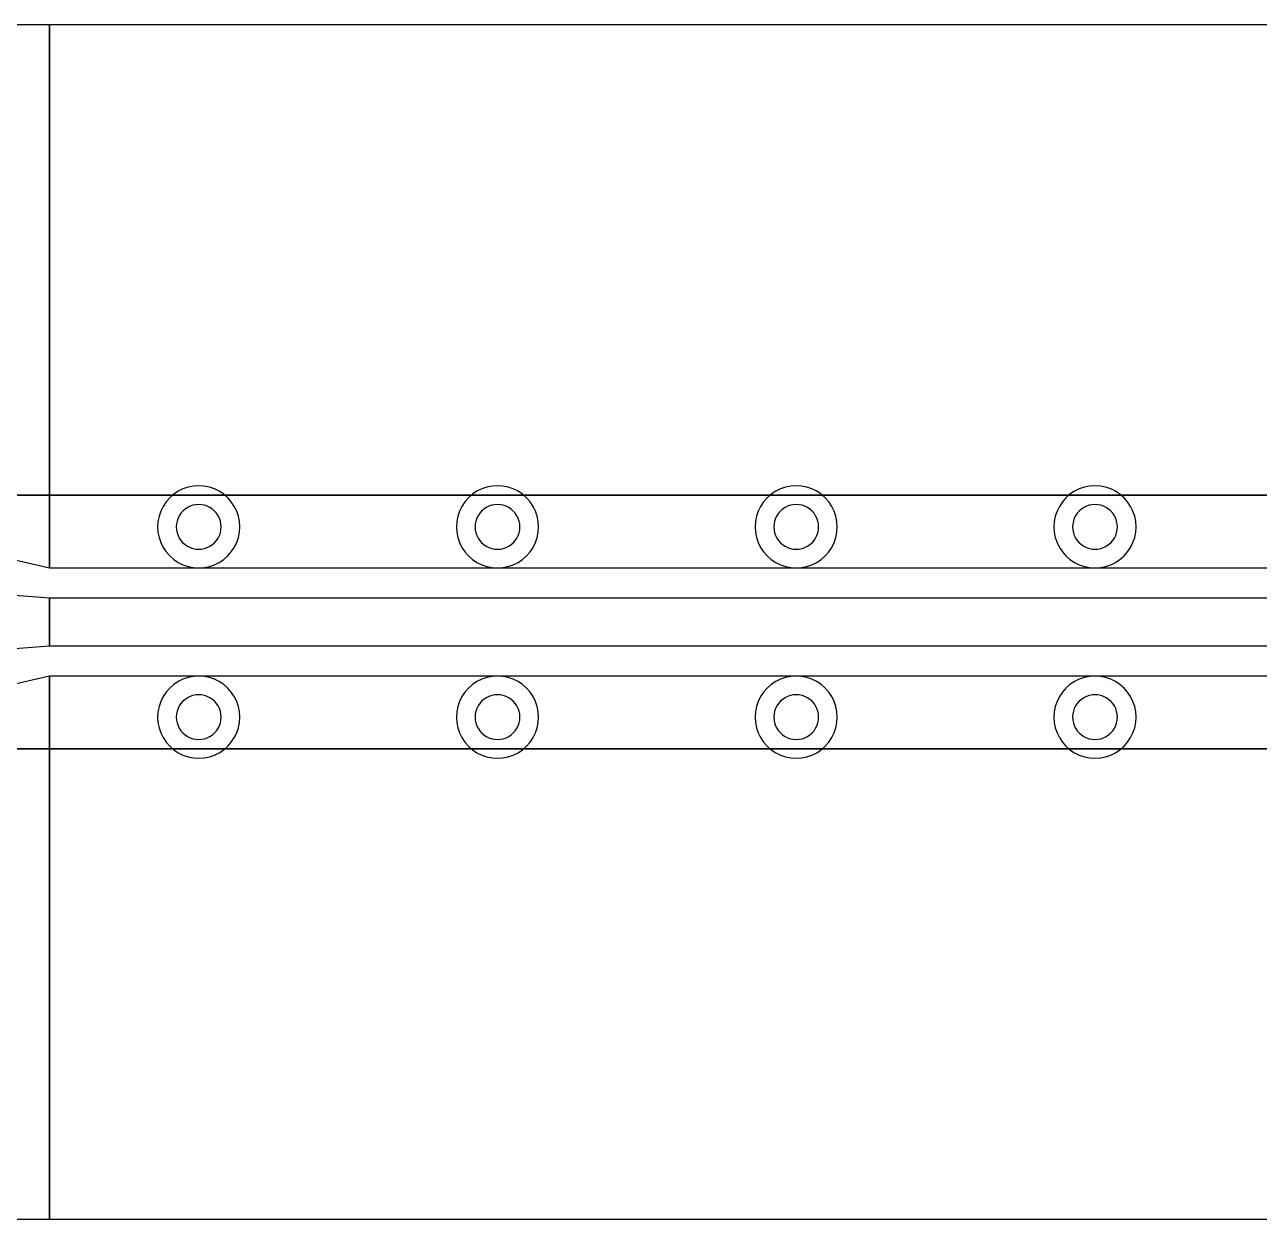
# Model space of a CAD drawing. Header units: millimetres. Extents: x -1.5 to 31.5, y -4 to 4.
# Drawn here: x 6.74 to 15, y -4 to 4 of the extents above; entities that cross this region are included whole.
import ezdxf

# ---------------------------------------------------------------- set-up
doc = ezdxf.new("R2010")
doc.units = ezdxf.units.MM

msp = doc.modelspace()

# ---------------------------------------------------------------- linework, layer by layer
at = {"layer": 'cond'}
for p, q in [((6.9, 4), (0, 4)), ((6.9, 0.36195), (6.9, 4)), ((30, 4), (6.9, 4)), ((6.9, 4), (6.9, 0.36195)), ((0, 1.975), (6.9, 0.36195)), ((7.864105, 0.909597), (7.828825, 0.90258)), ((7.9, 0.91195), (7.864105, 0.909597)), ((7.935895, 0.909597), (7.9, 0.91195)), ((7.971175, 0.90258), (7.935895, 0.909597)), ((9.864105, 0.909597), (9.828825, 0.90258)), ((9.9, 0.91195), (9.864105, 0.909597)), ((9.935895, 0.909597), (9.9, 0.91195)), ((9.971175, 0.90258), (9.935895, 0.909597)), ((11.864105, 0.909597), (11.828825, 0.90258)), ((11.9, 0.91195), (11.864105, 0.909597)), ((11.935895, 0.909597), (11.9, 0.91195)), ((11.971175, 0.90258), (11.935895, 0.909597)), ((13.864105, 0.909597), (13.828825, 0.90258)), ((13.9, 0.91195), (13.864105, 0.909597)), ((13.935895, 0.909597), (13.9, 0.91195)), ((13.971175, 0.90258), (13.935895, 0.909597)), ((7.705546, 0.831404), (7.681828, 0.804359)), ((7.732591, 0.855122), (7.705546, 0.831404)), ((7.7625, 0.875107), (7.732591, 0.855122)), ((7.794762, 0.891017), (7.7625, 0.875107)), ((7.828825, 0.90258), (7.794762, 0.891017)), ((8.005238, 0.891017), (7.971175, 0.90258)), ((8.0375, 0.875107), (8.005238, 0.891017)), ((8.067409, 0.855122), (8.0375, 0.875107)), ((8.094454, 0.831404), (8.067409, 0.855122)), ((8.118172, 0.804359), (8.094454, 0.831404)), ((9.705546, 0.831404), (9.681828, 0.804359)), ((9.732591, 0.855122), (9.705546, 0.831404)), ((9.7625, 0.875107), (9.732591, 0.855122)), ((9.794762, 0.891017), (9.7625, 0.875107)), ((9.828825, 0.90258), (9.794762, 0.891017)), ((10.005238, 0.891017), (9.971175, 0.90258)), ((10.0375, 0.875107), (10.005238, 0.891017)), ((10.067409, 0.855122), (10.0375, 0.875107)), ((10.094454, 0.831404), (10.067409, 0.855122)), ((10.118172, 0.804359), (10.094454, 0.831404)), ((11.705546, 0.831404), (11.681828, 0.804359)), ((11.732591, 0.855122), (11.705546, 0.831404)), ((11.7625, 0.875107), (11.732591, 0.855122)), ((11.794762, 0.891017), (11.7625, 0.875107)), ((11.828825, 0.90258), (11.794762, 0.891017)), ((12.005238, 0.891017), (11.971175, 0.90258)), ((12.0375, 0.875107), (12.005238, 0.891017)), ((12.067409, 0.855122), (12.0375, 0.875107)), ((12.094454, 0.831404), (12.067409, 0.855122)), ((12.118172, 0.804359), (12.094454, 0.831404)), ((13.705546, 0.831404), (13.681828, 0.804359)), ((13.732591, 0.855122), (13.705546, 0.831404)), ((13.7625, 0.875107), (13.732591, 0.855122)), ((13.794762, 0.891017), (13.7625, 0.875107)), ((13.828825, 0.90258), (13.794762, 0.891017)), ((14.005238, 0.891017), (13.971175, 0.90258)), ((14.0375, 0.875107), (14.005238, 0.891017)), ((14.067409, 0.855122), (14.0375, 0.875107)), ((14.094454, 0.831404), (14.067409, 0.855122)), ((14.118172, 0.804359), (14.094454, 0.831404)), ((7.661843, 0.77445), (7.645933, 0.742188)), ((7.681828, 0.804359), (7.661843, 0.77445)), ((8.138157, 0.77445), (8.118172, 0.804359)), ((8.154067, 0.742188), (8.138157, 0.77445)), ((9.661843, 0.77445), (9.645933, 0.742188)), ((9.681828, 0.804359), (9.661843, 0.77445)), ((10.138157, 0.77445), (10.118172, 0.804359)), ((10.154067, 0.742188), (10.138157, 0.77445)), ((11.661843, 0.77445), (11.645933, 0.742188)), ((11.681828, 0.804359), (11.661843, 0.77445)), ((12.138157, 0.77445), (12.118172, 0.804359)), ((12.154067, 0.742188), (12.138157, 0.77445)), ((13.661843, 0.77445), (13.645933, 0.742188)), ((13.681828, 0.804359), (13.661843, 0.77445)), ((14.138157, 0.77445), (14.118172, 0.804359)), ((14.154067, 0.742188), (14.138157, 0.77445)), ((7.627353, 0.672845), (7.625, 0.63695)), ((7.63437, 0.708125), (7.627353, 0.672845)), ((7.645933, 0.742188), (7.63437, 0.708125)), ((8.16563, 0.708125), (8.154067, 0.742188)), ((8.172647, 0.672845), (8.16563, 0.708125)), ((8.175, 0.63695), (8.172647, 0.672845)), ((9.627353, 0.672845), (9.625, 0.63695)), ((9.63437, 0.708125), (9.627353, 0.672845)), ((9.645933, 0.742188), (9.63437, 0.708125)), ((10.16563, 0.708125), (10.154067, 0.742188)), ((10.172647, 0.672845), (10.16563, 0.708125)), ((10.175, 0.63695), (10.172647, 0.672845)), ((11.627353, 0.672845), (11.625, 0.63695)), ((11.63437, 0.708125), (11.627353, 0.672845)), ((11.645933, 0.742188), (11.63437, 0.708125)), ((12.16563, 0.708125), (12.154067, 0.742188)), ((12.172647, 0.672845), (12.16563, 0.708125)), ((12.175, 0.63695), (12.172647, 0.672845)), ((13.627353, 0.672845), (13.625, 0.63695)), ((13.63437, 0.708125), (13.627353, 0.672845)), ((13.645933, 0.742188), (13.63437, 0.708125)), ((14.16563, 0.708125), (14.154067, 0.742188)), ((14.172647, 0.672845), (14.16563, 0.708125)), ((14.175, 0.63695), (14.172647, 0.672845)), ((7.625, 0.63695), (7.627353, 0.601055)), ((7.627353, 0.601055), (7.63437, 0.565775)), ((8.16563, 0.565775), (8.172647, 0.601055)), ((8.172647, 0.601055), (8.175, 0.63695)), ((9.625, 0.63695), (9.627353, 0.601055)), ((9.627353, 0.601055), (9.63437, 0.565775)), ((10.16563, 0.565775), (10.172647, 0.601055)), ((10.172647, 0.601055), (10.175, 0.63695)), ((11.625, 0.63695), (11.627353, 0.601055)), ((11.627353, 0.601055), (11.63437, 0.565775)), ((12.16563, 0.565775), (12.172647, 0.601055)), ((12.172647, 0.601055), (12.175, 0.63695)), ((13.625, 0.63695), (13.627353, 0.601055)), ((13.627353, 0.601055), (13.63437, 0.565775)), ((14.16563, 0.565775), (14.172647, 0.601055)), ((14.172647, 0.601055), (14.175, 0.63695)), ((7.63437, 0.565775), (7.645933, 0.531712)), ((7.645933, 0.531712), (7.661843, 0.49945)), ((7.661843, 0.49945), (7.681828, 0.469541)), ((8.118172, 0.469541), (8.138157, 0.49945)), ((8.138157, 0.49945), (8.154067, 0.531712)), ((8.154067, 0.531712), (8.16563, 0.565775)), ((9.63437, 0.565775), (9.645933, 0.531712)), ((9.645933, 0.531712), (9.661843, 0.49945)), ((9.661843, 0.49945), (9.681828, 0.469541)), ((10.118172, 0.469541), (10.138157, 0.49945)), ((10.138157, 0.49945), (10.154067, 0.531712)), ((10.154067, 0.531712), (10.16563, 0.565775)), ((11.63437, 0.565775), (11.645933, 0.531712)), ((11.645933, 0.531712), (11.661843, 0.49945)), ((11.661843, 0.49945), (11.681828, 0.469541)), ((12.118172, 0.469541), (12.138157, 0.49945)), ((12.138157, 0.49945), (12.154067, 0.531712)), ((12.154067, 0.531712), (12.16563, 0.565775)), ((13.63437, 0.565775), (13.645933, 0.531712)), ((13.645933, 0.531712), (13.661843, 0.49945)), ((13.661843, 0.49945), (13.681828, 0.469541)), ((14.118172, 0.469541), (14.138157, 0.49945)), ((14.138157, 0.49945), (14.154067, 0.531712)), ((14.154067, 0.531712), (14.16563, 0.565775)), ((6.9, 0.15875), (3.3, 0.45)), ((7.681828, 0.469541), (7.705546, 0.442496)), ((7.705546, 0.442496), (7.732591, 0.418778)), ((7.732591, 0.418778), (7.7625, 0.398793)), ((8.0375, 0.398793), (8.067409, 0.418778)), ((8.067409, 0.418778), (8.094454, 0.442496)), ((8.094454, 0.442496), (8.118172, 0.469541)), ((9.681828, 0.469541), (9.705546, 0.442496)), ((9.705546, 0.442496), (9.732591, 0.418778)), ((9.732591, 0.418778), (9.7625, 0.398793)), ((10.0375, 0.398793), (10.067409, 0.418778)), ((10.067409, 0.418778), (10.094454, 0.442496)), ((10.094454, 0.442496), (10.118172, 0.469541)), ((11.681828, 0.469541), (11.705546, 0.442496)), ((11.705546, 0.442496), (11.732591, 0.418778)), ((11.732591, 0.418778), (11.7625, 0.398793)), ((12.0375, 0.398793), (12.067409, 0.418778)), ((12.067409, 0.418778), (12.094454, 0.442496)), ((12.094454, 0.442496), (12.118172, 0.469541)), ((13.681828, 0.469541), (13.705546, 0.442496)), ((13.705546, 0.442496), (13.732591, 0.418778)), ((13.732591, 0.418778), (13.7625, 0.398793)), ((14.0375, 0.398793), (14.067409, 0.418778)), ((14.067409, 0.418778), (14.094454, 0.442496)), ((14.094454, 0.442496), (14.118172, 0.469541)), ((6.9, 0.36195), (30, 0.36195)), ((7.7625, 0.398793), (7.794762, 0.382883)), ((7.794762, 0.382883), (7.828825, 0.37132)), ((7.828825, 0.37132), (7.864105, 0.364303)), ((7.864105, 0.364303), (7.9, 0.36195)), ((7.9, 0.36195), (7.935895, 0.364303)), ((7.935895, 0.364303), (7.971175, 0.37132)), ((7.971175, 0.37132), (8.005238, 0.382883)), ((8.005238, 0.382883), (8.0375, 0.398793)), ((9.7625, 0.398793), (9.794762, 0.382883)), ((9.794762, 0.382883), (9.828825, 0.37132)), ((9.828825, 0.37132), (9.864105, 0.364303)), ((9.864105, 0.364303), (9.9, 0.36195)), ((9.9, 0.36195), (9.935895, 0.364303)), ((9.935895, 0.364303), (9.971175, 0.37132)), ((9.971175, 0.37132), (10.005238, 0.382883)), ((10.005238, 0.382883), (10.0375, 0.398793)), ((11.7625, 0.398793), (11.794762, 0.382883)), ((11.794762, 0.382883), (11.828825, 0.37132)), ((11.828825, 0.37132), (11.864105, 0.364303)), ((11.864105, 0.364303), (11.9, 0.36195)), ((11.9, 0.36195), (11.935895, 0.364303)), ((11.935895, 0.364303), (11.971175, 0.37132)), ((11.971175, 0.37132), (12.005238, 0.382883)), ((12.005238, 0.382883), (12.0375, 0.398793)), ((13.7625, 0.398793), (13.794762, 0.382883)), ((13.794762, 0.382883), (13.828825, 0.37132)), ((13.828825, 0.37132), (13.864105, 0.364303)), ((13.864105, 0.364303), (13.9, 0.36195)), ((13.9, 0.36195), (13.935895, 0.364303)), ((13.935895, 0.364303), (13.971175, 0.37132)), ((13.971175, 0.37132), (14.005238, 0.382883)), ((14.005238, 0.382883), (14.0375, 0.398793)), ((6.9, -0.15875), (6.9, 0.15875)), ((29.5, 0.15875), (6.9, 0.15875)), ((6.9, 0.15875), (6.9, -0.15875)), ((3.3, -0.45), (6.9, -0.15875)), ((6.9, -0.15875), (29.5, -0.15875)), ((6.9, -0.36195), (0, -1.975)), ((6.9, -4), (6.9, -0.36195)), ((30, -0.36195), (6.9, -0.36195)), ((6.9, -0.36195), (6.9, -4)), ((7.7625, -0.398793), (7.732591, -0.418778)), ((7.794762, -0.382883), (7.7625, -0.398793)), ((7.828825, -0.37132), (7.794762, -0.382883)), ((7.864105, -0.364303), (7.828825, -0.37132)), ((7.9, -0.36195), (7.864105, -0.364303)), ((7.935895, -0.364303), (7.9, -0.36195)), ((7.971175, -0.37132), (7.935895, -0.364303)), ((8.005238, -0.382883), (7.971175, -0.37132)), ((8.0375, -0.398793), (8.005238, -0.382883)), ((8.067409, -0.418778), (8.0375, -0.398793)), ((9.7625, -0.398793), (9.732591, -0.418778)), ((9.794762, -0.382883), (9.7625, -0.398793)), ((9.828825, -0.37132), (9.794762, -0.382883)), ((9.864105, -0.364303), (9.828825, -0.37132)), ((9.9, -0.36195), (9.864105, -0.364303)), ((9.935895, -0.364303), (9.9, -0.36195)), ((9.971175, -0.37132), (9.935895, -0.364303)), ((10.005238, -0.382883), (9.971175, -0.37132)), ((10.0375, -0.398793), (10.005238, -0.382883)), ((10.067409, -0.418778), (10.0375, -0.398793)), ((11.7625, -0.398793), (11.732591, -0.418778)), ((11.794762, -0.382883), (11.7625, -0.398793)), ((11.828825, -0.37132), (11.794762, -0.382883)), ((11.864105, -0.364303), (11.828825, -0.37132)), ((11.9, -0.36195), (11.864105, -0.364303)), ((11.935895, -0.364303), (11.9, -0.36195)), ((11.971175, -0.37132), (11.935895, -0.364303)), ((12.005238, -0.382883), (11.971175, -0.37132)), ((12.0375, -0.398793), (12.005238, -0.382883)), ((12.067409, -0.418778), (12.0375, -0.398793)), ((13.7625, -0.398793), (13.732591, -0.418778)), ((13.794762, -0.382883), (13.7625, -0.398793)), ((13.828825, -0.37132), (13.794762, -0.382883)), ((13.864105, -0.364303), (13.828825, -0.37132)), ((13.9, -0.36195), (13.864105, -0.364303)), ((13.935895, -0.364303), (13.9, -0.36195)), ((13.971175, -0.37132), (13.935895, -0.364303)), ((14.005238, -0.382883), (13.971175, -0.37132)), ((14.0375, -0.398793), (14.005238, -0.382883)), ((14.067409, -0.418778), (14.0375, -0.398793)), ((7.681828, -0.469541), (7.661843, -0.49945)), ((7.705546, -0.442496), (7.681828, -0.469541)), ((7.732591, -0.418778), (7.705546, -0.442496)), ((8.094454, -0.442496), (8.067409, -0.418778)), ((8.118172, -0.469541), (8.094454, -0.442496)), ((8.138157, -0.49945), (8.118172, -0.469541)), ((9.681828, -0.469541), (9.661843, -0.49945)), ((9.705546, -0.442496), (9.681828, -0.469541)), ((9.732591, -0.418778), (9.705546, -0.442496)), ((10.094454, -0.442496), (10.067409, -0.418778)), ((10.118172, -0.469541), (10.094454, -0.442496)), ((10.138157, -0.49945), (10.118172, -0.469541)), ((11.681828, -0.469541), (11.661843, -0.49945)), ((11.705546, -0.442496), (11.681828, -0.469541)), ((11.732591, -0.418778), (11.705546, -0.442496)), ((12.094454, -0.442496), (12.067409, -0.418778)), ((12.118172, -0.469541), (12.094454, -0.442496)), ((12.138157, -0.49945), (12.118172, -0.469541)), ((13.681828, -0.469541), (13.661843, -0.49945)), ((13.705546, -0.442496), (13.681828, -0.469541)), ((13.732591, -0.418778), (13.705546, -0.442496)), ((14.094454, -0.442496), (14.067409, -0.418778)), ((14.118172, -0.469541), (14.094454, -0.442496)), ((14.138157, -0.49945), (14.118172, -0.469541)), ((7.63437, -0.565775), (7.627353, -0.601055)), ((7.645933, -0.531712), (7.63437, -0.565775)), ((7.661843, -0.49945), (7.645933, -0.531712)), ((8.154067, -0.531712), (8.138157, -0.49945)), ((8.16563, -0.565775), (8.154067, -0.531712)), ((8.172647, -0.601055), (8.16563, -0.565775)), ((9.63437, -0.565775), (9.627353, -0.601055)), ((9.645933, -0.531712), (9.63437, -0.565775)), ((9.661843, -0.49945), (9.645933, -0.531712)), ((10.154067, -0.531712), (10.138157, -0.49945)), ((10.16563, -0.565775), (10.154067, -0.531712)), ((10.172647, -0.601055), (10.16563, -0.565775)), ((11.63437, -0.565775), (11.627353, -0.601055)), ((11.645933, -0.531712), (11.63437, -0.565775)), ((11.661843, -0.49945), (11.645933, -0.531712)), ((12.154067, -0.531712), (12.138157, -0.49945)), ((12.16563, -0.565775), (12.154067, -0.531712)), ((12.172647, -0.601055), (12.16563, -0.565775)), ((13.63437, -0.565775), (13.627353, -0.601055)), ((13.645933, -0.531712), (13.63437, -0.565775)), ((13.661843, -0.49945), (13.645933, -0.531712)), ((14.154067, -0.531712), (14.138157, -0.49945)), ((14.16563, -0.565775), (14.154067, -0.531712)), ((14.172647, -0.601055), (14.16563, -0.565775)), ((7.627353, -0.601055), (7.625, -0.63695)), ((7.625, -0.63695), (7.627353, -0.672845)), ((8.175, -0.63695), (8.172647, -0.601055)), ((8.172647, -0.672845), (8.175, -0.63695)), ((9.627353, -0.601055), (9.625, -0.63695)), ((9.625, -0.63695), (9.627353, -0.672845)), ((10.175, -0.63695), (10.172647, -0.601055)), ((10.172647, -0.672845), (10.175, -0.63695)), ((11.627353, -0.601055), (11.625, -0.63695)), ((11.625, -0.63695), (11.627353, -0.672845)), ((12.175, -0.63695), (12.172647, -0.601055)), ((12.172647, -0.672845), (12.175, -0.63695)), ((13.627353, -0.601055), (13.625, -0.63695)), ((13.625, -0.63695), (13.627353, -0.672845)), ((14.175, -0.63695), (14.172647, -0.601055)), ((14.172647, -0.672845), (14.175, -0.63695)), ((7.627353, -0.672845), (7.63437, -0.708125)), ((7.63437, -0.708125), (7.645933, -0.742188)), ((7.645933, -0.742188), (7.661843, -0.77445)), ((8.138157, -0.77445), (8.154067, -0.742188)), ((8.154067, -0.742188), (8.16563, -0.708125)), ((8.16563, -0.708125), (8.172647, -0.672845)), ((9.627353, -0.672845), (9.63437, -0.708125)), ((9.63437, -0.708125), (9.645933, -0.742188)), ((9.645933, -0.742188), (9.661843, -0.77445)), ((10.138157, -0.77445), (10.154067, -0.742188)), ((10.154067, -0.742188), (10.16563, -0.708125)), ((10.16563, -0.708125), (10.172647, -0.672845)), ((11.627353, -0.672845), (11.63437, -0.708125)), ((11.63437, -0.708125), (11.645933, -0.742188)), ((11.645933, -0.742188), (11.661843, -0.77445)), ((12.138157, -0.77445), (12.154067, -0.742188)), ((12.154067, -0.742188), (12.16563, -0.708125)), ((12.16563, -0.708125), (12.172647, -0.672845)), ((13.627353, -0.672845), (13.63437, -0.708125)), ((13.63437, -0.708125), (13.645933, -0.742188)), ((13.645933, -0.742188), (13.661843, -0.77445)), ((14.138157, -0.77445), (14.154067, -0.742188)), ((14.154067, -0.742188), (14.16563, -0.708125)), ((14.16563, -0.708125), (14.172647, -0.672845)), ((7.661843, -0.77445), (7.681828, -0.804359)), ((7.681828, -0.804359), (7.705546, -0.831404)), ((8.094454, -0.831404), (8.118172, -0.804359)), ((8.118172, -0.804359), (8.138157, -0.77445)), ((9.661843, -0.77445), (9.681828, -0.804359)), ((9.681828, -0.804359), (9.705546, -0.831404)), ((10.094454, -0.831404), (10.118172, -0.804359)), ((10.118172, -0.804359), (10.138157, -0.77445)), ((11.661843, -0.77445), (11.681828, -0.804359)), ((11.681828, -0.804359), (11.705546, -0.831404)), ((12.094454, -0.831404), (12.118172, -0.804359)), ((12.118172, -0.804359), (12.138157, -0.77445)), ((13.661843, -0.77445), (13.681828, -0.804359)), ((13.681828, -0.804359), (13.705546, -0.831404)), ((14.094454, -0.831404), (14.118172, -0.804359)), ((14.118172, -0.804359), (14.138157, -0.77445)), ((7.705546, -0.831404), (7.732591, -0.855122)), ((7.732591, -0.855122), (7.7625, -0.875107)), ((7.7625, -0.875107), (7.794762, -0.891017)), ((7.794762, -0.891017), (7.828825, -0.90258)), ((7.828825, -0.90258), (7.864105, -0.909597)), ((7.935895, -0.909597), (7.971175, -0.90258)), ((7.971175, -0.90258), (8.005238, -0.891017)), ((8.005238, -0.891017), (8.0375, -0.875107)), ((8.0375, -0.875107), (8.067409, -0.855122)), ((8.067409, -0.855122), (8.094454, -0.831404)), ((9.705546, -0.831404), (9.732591, -0.855122)), ((9.732591, -0.855122), (9.7625, -0.875107)), ((9.7625, -0.875107), (9.794762, -0.891017)), ((9.794762, -0.891017), (9.828825, -0.90258)), ((9.828825, -0.90258), (9.864105, -0.909597)), ((9.935895, -0.909597), (9.971175, -0.90258)), ((9.971175, -0.90258), (10.005238, -0.891017)), ((10.005238, -0.891017), (10.0375, -0.875107)), ((10.0375, -0.875107), (10.067409, -0.855122)), ((10.067409, -0.855122), (10.094454, -0.831404)), ((11.705546, -0.831404), (11.732591, -0.855122)), ((11.732591, -0.855122), (11.7625, -0.875107)), ((11.7625, -0.875107), (11.794762, -0.891017)), ((11.794762, -0.891017), (11.828825, -0.90258)), ((11.828825, -0.90258), (11.864105, -0.909597)), ((11.935895, -0.909597), (11.971175, -0.90258)), ((11.971175, -0.90258), (12.005238, -0.891017)), ((12.005238, -0.891017), (12.0375, -0.875107)), ((12.0375, -0.875107), (12.067409, -0.855122)), ((12.067409, -0.855122), (12.094454, -0.831404)), ((13.705546, -0.831404), (13.732591, -0.855122)), ((13.732591, -0.855122), (13.7625, -0.875107)), ((13.7625, -0.875107), (13.794762, -0.891017)), ((13.794762, -0.891017), (13.828825, -0.90258)), ((13.828825, -0.90258), (13.864105, -0.909597)), ((13.935895, -0.909597), (13.971175, -0.90258)), ((13.971175, -0.90258), (14.005238, -0.891017)), ((14.005238, -0.891017), (14.0375, -0.875107)), ((14.0375, -0.875107), (14.067409, -0.855122)), ((14.067409, -0.855122), (14.094454, -0.831404)), ((7.864105, -0.909597), (7.9, -0.91195)), ((7.9, -0.91195), (7.935895, -0.909597)), ((9.864105, -0.909597), (9.9, -0.91195)), ((9.9, -0.91195), (9.935895, -0.909597)), ((11.864105, -0.909597), (11.9, -0.91195)), ((11.9, -0.91195), (11.935895, -0.909597)), ((13.864105, -0.909597), (13.9, -0.91195)), ((13.9, -0.91195), (13.935895, -0.909597)), ((0, -4), (6.9, -4)), ((6.9, -4), (30, -4))]:
    msp.add_line(p, q, dxfattribs=at)
at = {"layer": 'EM_BOUNDARY'}
for p, q in [((31.5, 4), (-1.5, 4)), ((-1.5, -4), (31.5, -4))]:
    msp.add_line(p, q, dxfattribs=at)
at = {"layer": 'pcvia1'}
for p, q in [((7.808686, 0.755953), (7.793934, 0.743016)), ((7.825, 0.766854), (7.808686, 0.755953)), ((7.842597, 0.775532), (7.825, 0.766854)), ((7.861177, 0.781839), (7.842597, 0.775532)), ((7.880421, 0.785667), (7.861177, 0.781839)), ((7.9, 0.78695), (7.880421, 0.785667)), ((7.919579, 0.785667), (7.9, 0.78695)), ((7.938823, 0.781839), (7.919579, 0.785667)), ((7.957403, 0.775532), (7.938823, 0.781839)), ((7.975, 0.766854), (7.957403, 0.775532)), ((7.991314, 0.755953), (7.975, 0.766854)), ((8.006066, 0.743016), (7.991314, 0.755953)), ((9.808686, 0.755953), (9.793934, 0.743016)), ((9.825, 0.766854), (9.808686, 0.755953)), ((9.842597, 0.775532), (9.825, 0.766854)), ((9.861177, 0.781839), (9.842597, 0.775532)), ((9.880421, 0.785667), (9.861177, 0.781839)), ((9.9, 0.78695), (9.880421, 0.785667)), ((9.919579, 0.785667), (9.9, 0.78695)), ((9.938823, 0.781839), (9.919579, 0.785667)), ((9.957403, 0.775532), (9.938823, 0.781839)), ((9.975, 0.766854), (9.957403, 0.775532)), ((9.991314, 0.755953), (9.975, 0.766854)), ((10.006066, 0.743016), (9.991314, 0.755953)), ((11.808686, 0.755953), (11.793934, 0.743016)), ((11.825, 0.766854), (11.808686, 0.755953)), ((11.842597, 0.775532), (11.825, 0.766854)), ((11.861177, 0.781839), (11.842597, 0.775532)), ((11.880421, 0.785667), (11.861177, 0.781839)), ((11.9, 0.78695), (11.880421, 0.785667)), ((11.919579, 0.785667), (11.9, 0.78695)), ((11.938823, 0.781839), (11.919579, 0.785667)), ((11.957403, 0.775532), (11.938823, 0.781839)), ((11.975, 0.766854), (11.957403, 0.775532)), ((11.991314, 0.755953), (11.975, 0.766854)), ((12.006066, 0.743016), (11.991314, 0.755953)), ((13.808686, 0.755953), (13.793934, 0.743016)), ((13.825, 0.766854), (13.808686, 0.755953)), ((13.842597, 0.775532), (13.825, 0.766854)), ((13.861177, 0.781839), (13.842597, 0.775532)), ((13.880421, 0.785667), (13.861177, 0.781839)), ((13.9, 0.78695), (13.880421, 0.785667)), ((13.919579, 0.785667), (13.9, 0.78695)), ((13.938823, 0.781839), (13.919579, 0.785667)), ((13.957403, 0.775532), (13.938823, 0.781839)), ((13.975, 0.766854), (13.957403, 0.775532)), ((13.991314, 0.755953), (13.975, 0.766854)), ((14.006066, 0.743016), (13.991314, 0.755953)), ((7.755111, 0.675773), (7.751283, 0.656529)), ((7.761418, 0.694353), (7.755111, 0.675773)), ((7.770096, 0.71195), (7.761418, 0.694353)), ((7.780997, 0.728264), (7.770096, 0.71195)), ((7.793934, 0.743016), (7.780997, 0.728264)), ((8.019003, 0.728264), (8.006066, 0.743016)), ((8.029904, 0.71195), (8.019003, 0.728264)), ((8.038582, 0.694353), (8.029904, 0.71195)), ((8.044889, 0.675773), (8.038582, 0.694353)), ((8.048717, 0.656529), (8.044889, 0.675773)), ((9.755111, 0.675773), (9.751283, 0.656529)), ((9.761418, 0.694353), (9.755111, 0.675773)), ((9.770096, 0.71195), (9.761418, 0.694353)), ((9.780997, 0.728264), (9.770096, 0.71195)), ((9.793934, 0.743016), (9.780997, 0.728264)), ((10.019003, 0.728264), (10.006066, 0.743016)), ((10.029904, 0.71195), (10.019003, 0.728264)), ((10.038582, 0.694353), (10.029904, 0.71195)), ((10.044889, 0.675773), (10.038582, 0.694353)), ((10.048717, 0.656529), (10.044889, 0.675773)), ((11.755111, 0.675773), (11.751283, 0.656529)), ((11.761418, 0.694353), (11.755111, 0.675773)), ((11.770096, 0.71195), (11.761418, 0.694353)), ((11.780997, 0.728264), (11.770096, 0.71195)), ((11.793934, 0.743016), (11.780997, 0.728264)), ((12.019003, 0.728264), (12.006066, 0.743016)), ((12.029904, 0.71195), (12.019003, 0.728264)), ((12.038582, 0.694353), (12.029904, 0.71195)), ((12.044889, 0.675773), (12.038582, 0.694353)), ((12.048717, 0.656529), (12.044889, 0.675773)), ((13.755111, 0.675773), (13.751283, 0.656529)), ((13.761418, 0.694353), (13.755111, 0.675773)), ((13.770096, 0.71195), (13.761418, 0.694353)), ((13.780997, 0.728264), (13.770096, 0.71195)), ((13.793934, 0.743016), (13.780997, 0.728264)), ((14.019003, 0.728264), (14.006066, 0.743016)), ((14.029904, 0.71195), (14.019003, 0.728264)), ((14.038582, 0.694353), (14.029904, 0.71195)), ((14.044889, 0.675773), (14.038582, 0.694353)), ((14.048717, 0.656529), (14.044889, 0.675773)), ((7.751283, 0.656529), (7.75, 0.63695)), ((7.75, 0.63695), (7.751283, 0.617371)), ((7.751283, 0.617371), (7.755111, 0.598127)), ((7.755111, 0.598127), (7.761418, 0.579547)), ((7.761418, 0.579547), (7.770096, 0.56195)), ((8.029904, 0.56195), (8.038582, 0.579547)), ((8.038582, 0.579547), (8.044889, 0.598127)), ((8.044889, 0.598127), (8.048717, 0.617371)), ((8.05, 0.63695), (8.048717, 0.656529)), ((8.048717, 0.617371), (8.05, 0.63695)), ((9.751283, 0.656529), (9.75, 0.63695)), ((9.75, 0.63695), (9.751283, 0.617371)), ((9.751283, 0.617371), (9.755111, 0.598127)), ((9.755111, 0.598127), (9.761418, 0.579547)), ((9.761418, 0.579547), (9.770096, 0.56195)), ((10.029904, 0.56195), (10.038582, 0.579547)), ((10.038582, 0.579547), (10.044889, 0.598127)), ((10.044889, 0.598127), (10.048717, 0.617371)), ((10.05, 0.63695), (10.048717, 0.656529)), ((10.048717, 0.617371), (10.05, 0.63695)), ((11.751283, 0.656529), (11.75, 0.63695)), ((11.75, 0.63695), (11.751283, 0.617371)), ((11.751283, 0.617371), (11.755111, 0.598127)), ((11.755111, 0.598127), (11.761418, 0.579547)), ((11.761418, 0.579547), (11.770096, 0.56195)), ((12.029904, 0.56195), (12.038582, 0.579547)), ((12.038582, 0.579547), (12.044889, 0.598127)), ((12.044889, 0.598127), (12.048717, 0.617371)), ((12.05, 0.63695), (12.048717, 0.656529)), ((12.048717, 0.617371), (12.05, 0.63695)), ((13.751283, 0.656529), (13.75, 0.63695)), ((13.75, 0.63695), (13.751283, 0.617371)), ((13.751283, 0.617371), (13.755111, 0.598127)), ((13.755111, 0.598127), (13.761418, 0.579547)), ((13.761418, 0.579547), (13.770096, 0.56195)), ((14.029904, 0.56195), (14.038582, 0.579547)), ((14.038582, 0.579547), (14.044889, 0.598127)), ((14.044889, 0.598127), (14.048717, 0.617371)), ((14.05, 0.63695), (14.048717, 0.656529)), ((14.048717, 0.617371), (14.05, 0.63695)), ((7.770096, 0.56195), (7.780997, 0.545636)), ((7.780997, 0.545636), (7.793934, 0.530884)), ((7.793934, 0.530884), (7.808686, 0.517947)), ((7.808686, 0.517947), (7.825, 0.507046)), ((7.825, 0.507046), (7.842597, 0.498368)), ((7.842597, 0.498368), (7.861177, 0.492061)), ((7.938823, 0.492061), (7.957403, 0.498368)), ((7.957403, 0.498368), (7.975, 0.507046)), ((7.975, 0.507046), (7.991314, 0.517947)), ((7.991314, 0.517947), (8.006066, 0.530884)), ((8.006066, 0.530884), (8.019003, 0.545636)), ((8.019003, 0.545636), (8.029904, 0.56195)), ((9.770096, 0.56195), (9.780997, 0.545636)), ((9.780997, 0.545636), (9.793934, 0.530884)), ((9.793934, 0.530884), (9.808686, 0.517947)), ((9.808686, 0.517947), (9.825, 0.507046)), ((9.825, 0.507046), (9.842597, 0.498368)), ((9.842597, 0.498368), (9.861177, 0.492061)), ((9.938823, 0.492061), (9.957403, 0.498368)), ((9.957403, 0.498368), (9.975, 0.507046)), ((9.975, 0.507046), (9.991314, 0.517947)), ((9.991314, 0.517947), (10.006066, 0.530884)), ((10.006066, 0.530884), (10.019003, 0.545636)), ((10.019003, 0.545636), (10.029904, 0.56195)), ((11.770096, 0.56195), (11.780997, 0.545636)), ((11.780997, 0.545636), (11.793934, 0.530884)), ((11.793934, 0.530884), (11.808686, 0.517947)), ((11.808686, 0.517947), (11.825, 0.507046)), ((11.825, 0.507046), (11.842597, 0.498368)), ((11.842597, 0.498368), (11.861177, 0.492061)), ((11.938823, 0.492061), (11.957403, 0.498368)), ((11.957403, 0.498368), (11.975, 0.507046)), ((11.975, 0.507046), (11.991314, 0.517947)), ((11.991314, 0.517947), (12.006066, 0.530884)), ((12.006066, 0.530884), (12.019003, 0.545636)), ((12.019003, 0.545636), (12.029904, 0.56195)), ((13.770096, 0.56195), (13.780997, 0.545636)), ((13.780997, 0.545636), (13.793934, 0.530884)), ((13.793934, 0.530884), (13.808686, 0.517947)), ((13.808686, 0.517947), (13.825, 0.507046)), ((13.825, 0.507046), (13.842597, 0.498368)), ((13.842597, 0.498368), (13.861177, 0.492061)), ((13.938823, 0.492061), (13.957403, 0.498368)), ((13.957403, 0.498368), (13.975, 0.507046)), ((13.975, 0.507046), (13.991314, 0.517947)), ((13.991314, 0.517947), (14.006066, 0.530884)), ((14.006066, 0.530884), (14.019003, 0.545636)), ((14.019003, 0.545636), (14.029904, 0.56195)), ((7.861177, 0.492061), (7.880421, 0.488233)), ((7.880421, 0.488233), (7.9, 0.48695)), ((7.9, 0.48695), (7.919579, 0.488233)), ((7.919579, 0.488233), (7.938823, 0.492061)), ((9.861177, 0.492061), (9.880421, 0.488233)), ((9.880421, 0.488233), (9.9, 0.48695)), ((9.9, 0.48695), (9.919579, 0.488233)), ((9.919579, 0.488233), (9.938823, 0.492061)), ((11.861177, 0.492061), (11.880421, 0.488233)), ((11.880421, 0.488233), (11.9, 0.48695)), ((11.9, 0.48695), (11.919579, 0.488233)), ((11.919579, 0.488233), (11.938823, 0.492061)), ((13.861177, 0.492061), (13.880421, 0.488233)), ((13.880421, 0.488233), (13.9, 0.48695)), ((13.9, 0.48695), (13.919579, 0.488233)), ((13.919579, 0.488233), (13.938823, 0.492061)), ((7.861177, -0.492061), (7.842597, -0.498368)), ((7.880421, -0.488233), (7.861177, -0.492061)), ((7.9, -0.48695), (7.880421, -0.488233)), ((7.919579, -0.488233), (7.9, -0.48695)), ((7.938823, -0.492061), (7.919579, -0.488233)), ((7.957403, -0.498368), (7.938823, -0.492061)), ((9.861177, -0.492061), (9.842597, -0.498368)), ((9.880421, -0.488233), (9.861177, -0.492061)), ((9.9, -0.48695), (9.880421, -0.488233)), ((9.919579, -0.488233), (9.9, -0.48695)), ((9.938823, -0.492061), (9.919579, -0.488233)), ((9.957403, -0.498368), (9.938823, -0.492061)), ((11.861177, -0.492061), (11.842597, -0.498368)), ((11.880421, -0.488233), (11.861177, -0.492061)), ((11.9, -0.48695), (11.880421, -0.488233)), ((11.919579, -0.488233), (11.9, -0.48695)), ((11.938823, -0.492061), (11.919579, -0.488233)), ((11.957403, -0.498368), (11.938823, -0.492061)), ((13.861177, -0.492061), (13.842597, -0.498368)), ((13.880421, -0.488233), (13.861177, -0.492061)), ((13.9, -0.48695), (13.880421, -0.488233)), ((13.919579, -0.488233), (13.9, -0.48695)), ((13.938823, -0.492061), (13.919579, -0.488233)), ((13.957403, -0.498368), (13.938823, -0.492061)), ((7.770096, -0.56195), (7.761418, -0.579547)), ((7.780997, -0.545636), (7.770096, -0.56195)), ((7.793934, -0.530884), (7.780997, -0.545636)), ((7.808686, -0.517947), (7.793934, -0.530884)), ((7.825, -0.507046), (7.808686, -0.517947)), ((7.842597, -0.498368), (7.825, -0.507046)), ((7.975, -0.507046), (7.957403, -0.498368)), ((7.991314, -0.517947), (7.975, -0.507046)), ((8.006066, -0.530884), (7.991314, -0.517947)), ((8.019003, -0.545636), (8.006066, -0.530884)), ((8.029904, -0.56195), (8.019003, -0.545636)), ((8.038582, -0.579547), (8.029904, -0.56195)), ((9.770096, -0.56195), (9.761418, -0.579547)), ((9.780997, -0.545636), (9.770096, -0.56195)), ((9.793934, -0.530884), (9.780997, -0.545636)), ((9.808686, -0.517947), (9.793934, -0.530884)), ((9.825, -0.507046), (9.808686, -0.517947)), ((9.842597, -0.498368), (9.825, -0.507046)), ((9.975, -0.507046), (9.957403, -0.498368)), ((9.991314, -0.517947), (9.975, -0.507046)), ((10.006066, -0.530884), (9.991314, -0.517947)), ((10.019003, -0.545636), (10.006066, -0.530884)), ((10.029904, -0.56195), (10.019003, -0.545636)), ((10.038582, -0.579547), (10.029904, -0.56195)), ((11.770096, -0.56195), (11.761418, -0.579547)), ((11.780997, -0.545636), (11.770096, -0.56195)), ((11.793934, -0.530884), (11.780997, -0.545636)), ((11.808686, -0.517947), (11.793934, -0.530884)), ((11.825, -0.507046), (11.808686, -0.517947)), ((11.842597, -0.498368), (11.825, -0.507046)), ((11.975, -0.507046), (11.957403, -0.498368)), ((11.991314, -0.517947), (11.975, -0.507046)), ((12.006066, -0.530884), (11.991314, -0.517947)), ((12.019003, -0.545636), (12.006066, -0.530884)), ((12.029904, -0.56195), (12.019003, -0.545636)), ((12.038582, -0.579547), (12.029904, -0.56195)), ((13.770096, -0.56195), (13.761418, -0.579547)), ((13.780997, -0.545636), (13.770096, -0.56195)), ((13.793934, -0.530884), (13.780997, -0.545636)), ((13.808686, -0.517947), (13.793934, -0.530884)), ((13.825, -0.507046), (13.808686, -0.517947)), ((13.842597, -0.498368), (13.825, -0.507046)), ((13.975, -0.507046), (13.957403, -0.498368)), ((13.991314, -0.517947), (13.975, -0.507046)), ((14.006066, -0.530884), (13.991314, -0.517947)), ((14.019003, -0.545636), (14.006066, -0.530884)), ((14.029904, -0.56195), (14.019003, -0.545636)), ((14.038582, -0.579547), (14.029904, -0.56195)), ((7.751283, -0.617371), (7.75, -0.63695)), ((7.75, -0.63695), (7.751283, -0.656529)), ((7.755111, -0.598127), (7.751283, -0.617371)), ((7.751283, -0.656529), (7.755111, -0.675773)), ((7.761418, -0.579547), (7.755111, -0.598127)), ((8.044889, -0.598127), (8.038582, -0.579547)), ((8.048717, -0.617371), (8.044889, -0.598127)), ((8.044889, -0.675773), (8.048717, -0.656529)), ((8.05, -0.63695), (8.048717, -0.617371)), ((8.048717, -0.656529), (8.05, -0.63695)), ((9.751283, -0.617371), (9.75, -0.63695)), ((9.75, -0.63695), (9.751283, -0.656529)), ((9.755111, -0.598127), (9.751283, -0.617371)), ((9.751283, -0.656529), (9.755111, -0.675773)), ((9.761418, -0.579547), (9.755111, -0.598127)), ((10.044889, -0.598127), (10.038582, -0.579547)), ((10.048717, -0.617371), (10.044889, -0.598127)), ((10.044889, -0.675773), (10.048717, -0.656529)), ((10.05, -0.63695), (10.048717, -0.617371)), ((10.048717, -0.656529), (10.05, -0.63695)), ((11.751283, -0.617371), (11.75, -0.63695)), ((11.75, -0.63695), (11.751283, -0.656529)), ((11.755111, -0.598127), (11.751283, -0.617371)), ((11.751283, -0.656529), (11.755111, -0.675773)), ((11.761418, -0.579547), (11.755111, -0.598127)), ((12.044889, -0.598127), (12.038582, -0.579547)), ((12.048717, -0.617371), (12.044889, -0.598127)), ((12.044889, -0.675773), (12.048717, -0.656529)), ((12.05, -0.63695), (12.048717, -0.617371)), ((12.048717, -0.656529), (12.05, -0.63695)), ((13.751283, -0.617371), (13.75, -0.63695)), ((13.75, -0.63695), (13.751283, -0.656529)), ((13.755111, -0.598127), (13.751283, -0.617371)), ((13.751283, -0.656529), (13.755111, -0.675773)), ((13.761418, -0.579547), (13.755111, -0.598127)), ((14.044889, -0.598127), (14.038582, -0.579547)), ((14.048717, -0.617371), (14.044889, -0.598127)), ((14.044889, -0.675773), (14.048717, -0.656529)), ((14.05, -0.63695), (14.048717, -0.617371)), ((14.048717, -0.656529), (14.05, -0.63695)), ((7.755111, -0.675773), (7.761418, -0.694353)), ((7.761418, -0.694353), (7.770096, -0.71195)), ((7.770096, -0.71195), (7.780997, -0.728264)), ((7.780997, -0.728264), (7.793934, -0.743016)), ((7.793934, -0.743016), (7.808686, -0.755953)), ((7.991314, -0.755953), (8.006066, -0.743016)), ((8.006066, -0.743016), (8.019003, -0.728264)), ((8.019003, -0.728264), (8.029904, -0.71195)), ((8.029904, -0.71195), (8.038582, -0.694353)), ((8.038582, -0.694353), (8.044889, -0.675773)), ((9.755111, -0.675773), (9.761418, -0.694353)), ((9.761418, -0.694353), (9.770096, -0.71195)), ((9.770096, -0.71195), (9.780997, -0.728264)), ((9.780997, -0.728264), (9.793934, -0.743016)), ((9.793934, -0.743016), (9.808686, -0.755953)), ((9.991314, -0.755953), (10.006066, -0.743016)), ((10.006066, -0.743016), (10.019003, -0.728264)), ((10.019003, -0.728264), (10.029904, -0.71195)), ((10.029904, -0.71195), (10.038582, -0.694353)), ((10.038582, -0.694353), (10.044889, -0.675773)), ((11.755111, -0.675773), (11.761418, -0.694353)), ((11.761418, -0.694353), (11.770096, -0.71195)), ((11.770096, -0.71195), (11.780997, -0.728264)), ((11.780997, -0.728264), (11.793934, -0.743016)), ((11.793934, -0.743016), (11.808686, -0.755953)), ((11.991314, -0.755953), (12.006066, -0.743016)), ((12.006066, -0.743016), (12.019003, -0.728264)), ((12.019003, -0.728264), (12.029904, -0.71195)), ((12.029904, -0.71195), (12.038582, -0.694353)), ((12.038582, -0.694353), (12.044889, -0.675773)), ((13.755111, -0.675773), (13.761418, -0.694353)), ((13.761418, -0.694353), (13.770096, -0.71195)), ((13.770096, -0.71195), (13.780997, -0.728264)), ((13.780997, -0.728264), (13.793934, -0.743016)), ((13.793934, -0.743016), (13.808686, -0.755953)), ((13.991314, -0.755953), (14.006066, -0.743016)), ((14.006066, -0.743016), (14.019003, -0.728264)), ((14.019003, -0.728264), (14.029904, -0.71195)), ((14.029904, -0.71195), (14.038582, -0.694353)), ((14.038582, -0.694353), (14.044889, -0.675773)), ((7.808686, -0.755953), (7.825, -0.766854)), ((7.825, -0.766854), (7.842597, -0.775532)), ((7.842597, -0.775532), (7.861177, -0.781839)), ((7.861177, -0.781839), (7.880421, -0.785667)), ((7.880421, -0.785667), (7.9, -0.78695)), ((7.9, -0.78695), (7.919579, -0.785667)), ((7.919579, -0.785667), (7.938823, -0.781839)), ((7.938823, -0.781839), (7.957403, -0.775532)), ((7.957403, -0.775532), (7.975, -0.766854)), ((7.975, -0.766854), (7.991314, -0.755953)), ((9.808686, -0.755953), (9.825, -0.766854)), ((9.825, -0.766854), (9.842597, -0.775532)), ((9.842597, -0.775532), (9.861177, -0.781839)), ((9.861177, -0.781839), (9.880421, -0.785667)), ((9.880421, -0.785667), (9.9, -0.78695)), ((9.9, -0.78695), (9.919579, -0.785667)), ((9.919579, -0.785667), (9.938823, -0.781839)), ((9.938823, -0.781839), (9.957403, -0.775532)), ((9.957403, -0.775532), (9.975, -0.766854)), ((9.975, -0.766854), (9.991314, -0.755953)), ((11.808686, -0.755953), (11.825, -0.766854)), ((11.825, -0.766854), (11.842597, -0.775532)), ((11.842597, -0.775532), (11.861177, -0.781839)), ((11.861177, -0.781839), (11.880421, -0.785667)), ((11.880421, -0.785667), (11.9, -0.78695)), ((11.9, -0.78695), (11.919579, -0.785667)), ((11.919579, -0.785667), (11.938823, -0.781839)), ((11.938823, -0.781839), (11.957403, -0.775532)), ((11.957403, -0.775532), (11.975, -0.766854)), ((11.975, -0.766854), (11.991314, -0.755953)), ((13.808686, -0.755953), (13.825, -0.766854)), ((13.825, -0.766854), (13.842597, -0.775532)), ((13.842597, -0.775532), (13.861177, -0.781839)), ((13.861177, -0.781839), (13.880421, -0.785667)), ((13.880421, -0.785667), (13.9, -0.78695)), ((13.9, -0.78695), (13.919579, -0.785667)), ((13.919579, -0.785667), (13.938823, -0.781839)), ((13.938823, -0.781839), (13.957403, -0.775532)), ((13.957403, -0.775532), (13.975, -0.766854)), ((13.975, -0.766854), (13.991314, -0.755953))]:
    msp.add_line(p, q, dxfattribs=at)
at = {"layer": 'reference_ground_plane'}
for p, q in [((31.5, 4), (0, 4)), ((31.5, 4), (0, 4)), ((31.5, 4), (0, 4)), ((0, 0.85), (31.5, 0.85)), ((31.5, 0.85), (4.15, 0.85)), ((31.5, -0.85), (0, -0.85)), ((4.15, -0.85), (31.5, -0.85)), ((0, -4), (31.5, -4)), ((0, -4), (31.5, -4)), ((0, -4), (31.5, -4))]:
    msp.add_line(p, q, dxfattribs=at)

doc.saveas('drawing.dxf')
